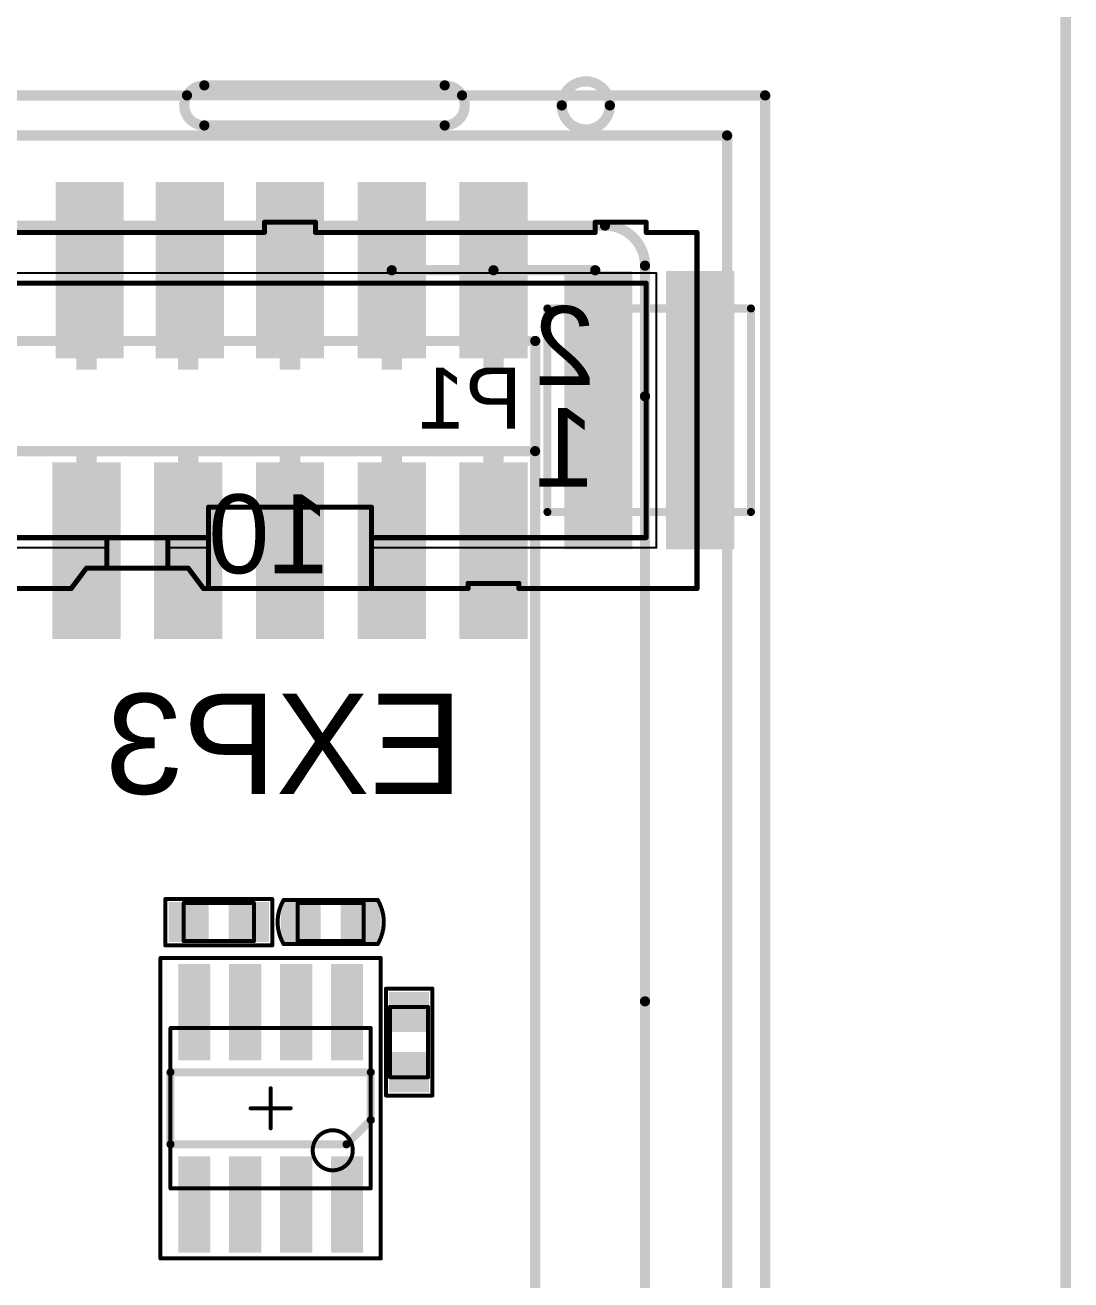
# Model space of a CAD drawing. Header units: millimetres. Extents: x 188 to 468, y 62 to 189.
# Drawn here: x 290.04 to 316.14, y 109.61 to 140.93 of the extents above; entities that cross this region are included whole.
import ezdxf

# ---------------------------------------------------------------- set-up
doc = ezdxf.new("R2010")
doc.units = ezdxf.units.MM
for name, color, linetype in [('BottomOverlay', 54, 'Continuous'), ('BottomPaste', 16, 'Continuous'), ('BottomSolder', 6, 'Continuous'), ('KeepOutLayer', 6, 'Continuous'), ('Mechanical13', 56, 'Continuous'), ('Mechanical15', 56, 'Continuous'), ('Mechanical16', 56, 'Continuous'), ('Mechanical8', 56, 'Continuous'), ('TopOverlay', 2, 'Continuous')]:
    doc.layers.add(name, color=color, linetype=linetype)
doc.styles.get("Standard").update_dxf_attribs({"font": 'arial.ttf'})

msp = doc.modelspace()

# ---------------------------------------------------------------- linework, layer by layer
at = {"layer": 'BottomOverlay'}
for points, const_width in [([(296.012, 136.012), (297.282, 136.012)], 0.127), ([(296.012, 135.758), (296.012, 136.012)], 0.127), ([(297.282, 135.758), (297.282, 136.012)], 0.127), ([(304.267, 136.012), (305.537, 136.012)], 0.127), ([(304.267, 135.758), (304.267, 136.012)], 0.127), ([(305.537, 135.758), (305.537, 136.012)], 0.127), ([(289.027, 135.758), (296.012, 135.758)], 0.127), ([(297.282, 135.758), (304.267, 135.758)], 0.127), ([(305.537, 135.758), (306.807, 135.758)], 0.127), ([(306.807, 126.868), (306.807, 135.758)], 0.127), ([(287.503, 134.742), (305.791, 134.742)], 0.0508), ([(305.791, 127.884), (305.791, 134.742)], 0.0508), ([(287.757, 134.488), (305.537, 134.488)], 0.127), ([(305.537, 128.138), (305.537, 134.488)], 0.127), ([(303.073, 133.858), (308.153, 133.858)], 0.2), ([(303.073, 128.778), (303.073, 133.858)], 0.2), ([(308.153, 128.778), (308.153, 133.858)], 0.2), ([(294.615, 128.9), (298.679, 128.9)], 0.127), ([(294.615, 128.138), (294.615, 128.9)], 0.127), ([(298.679, 128.138), (298.679, 128.9)], 0.127), ([(303.073, 128.778), (308.153, 128.778)], 0.2), ([(287.757, 128.138), (292.075, 128.138)], 0.127), ([(292.075, 127.884), (292.075, 128.138)], 0.127), ([(292.075, 128.138), (293.599, 128.138)], 0.127), ([(293.599, 127.884), (293.599, 128.138)], 0.127), ([(293.599, 128.138), (294.615, 128.138)], 0.127), ([(294.615, 127.884), (294.615, 128.138)], 0.127), ([(298.679, 128.138), (305.537, 128.138)], 0.127), ([(298.679, 127.884), (298.679, 128.138)], 0.127), ([(287.503, 127.884), (292.075, 127.884)], 0.0508), ([(292.075, 127.376), (292.075, 127.884)], 0.127), ([(293.599, 127.376), (293.599, 127.884)], 0.127), ([(293.599, 127.884), (294.615, 127.884)], 0.0508), ([(294.615, 126.868), (294.615, 127.884)], 0.127), ([(298.679, 126.868), (298.679, 127.884)], 0.127), ([(298.679, 127.884), (305.791, 127.884)], 0.0508), ([(291.186, 126.868), (291.567, 127.376)], 0.127), ([(291.567, 127.376), (292.075, 127.376)], 0.127), ([(292.075, 127.376), (293.599, 127.376)], 0.127), ([(293.599, 127.376), (294.107, 127.376)], 0.127), ([(294.107, 127.376), (294.488, 126.868)], 0.127), ([(286.487, 126.868), (291.186, 126.868)], 0.127), ([(294.488, 126.868), (294.615, 126.868)], 0.127), ([(294.615, 126.868), (298.679, 126.868)], 0.127), ([(298.679, 126.868), (301.092, 126.868)], 0.127), ([(301.092, 126.868), (301.092, 126.995)], 0.127), ([(301.092, 126.995), (302.362, 126.995)], 0.127), ([(302.362, 126.868), (302.362, 126.995)], 0.127), ([(302.362, 126.868), (306.807, 126.868)], 0.127), ([(293.536, 117.958), (293.536, 119.117)], 0.1), ([(293.536, 119.117), (295.314, 119.117)], 0.1), ([(295.319, 119.117), (296.203, 119.117)], 0.1), ([(296.203, 117.958), (296.203, 119.117)], 0.1), ([(296.488, 119.092), (298.831, 119.092)], 0.1), ([(293.536, 117.958), (296.203, 117.958)], 0.1), ([(296.488, 117.992), (298.831, 117.992)], 0.1), ([(299.043, 115.995), (299.043, 116.879)], 0.1), ([(299.043, 116.879), (300.203, 116.879)], 0.1), ([(300.203, 114.212), (300.203, 116.879)], 0.1), ([(299.043, 114.212), (299.043, 115.99)], 0.1), ([(293.664, 114.794), (298.664, 114.794)], 0.2), ([(293.664, 112.994), (293.664, 114.794)], 0.2), ([(298.664, 113.6), (298.664, 114.794)], 0.2), ([(299.043, 114.212), (300.203, 114.212)], 0.1), ([(298.058, 112.994), (298.664, 113.6)], 0.2), ([(293.664, 112.994), (298.058, 112.994)], 0.2)]:
    msp.add_lwpolyline(points, dxfattribs=dict(at, const_width=const_width))
for points, const_width in [([(295.98, 136.012, 1), (296.043, 136.012, 1)], 0.0635), ([(295.98, 136.012, 1), (296.043, 136.012, 1)], 0.0635), ([(297.25, 136.012, 1), (297.313, 136.012, 1)], 0.0635), ([(297.25, 136.012, 1), (297.313, 136.012, 1)], 0.0635), ([(304.235, 136.012, 1), (304.298, 136.012, 1)], 0.0635), ([(304.235, 136.012, 1), (304.298, 136.012, 1)], 0.0635), ([(305.505, 136.012, 1), (305.568, 136.012, 1)], 0.0635), ([(305.505, 136.012, 1), (305.568, 136.012, 1)], 0.0635), ([(295.98, 135.758, 1), (296.043, 135.758, 1)], 0.0635), ([(295.98, 135.758, 1), (296.043, 135.758, 1)], 0.0635), ([(297.25, 135.758, 1), (297.313, 135.758, 1)], 0.0635), ([(297.25, 135.758, 1), (297.313, 135.758, 1)], 0.0635), ([(304.235, 135.758, 1), (304.298, 135.758, 1)], 0.0635), ([(304.235, 135.758, 1), (304.298, 135.758, 1)], 0.0635), ([(305.505, 135.758, 1), (305.568, 135.758, 1)], 0.0635), ([(305.505, 135.758, 1), (305.568, 135.758, 1)], 0.0635), ([(306.775, 135.758, 1), (306.838, 135.758, 1)], 0.0635), ([(306.775, 135.758, 1), (306.838, 135.758, 1)], 0.0635), ([(305.778, 134.742, 1), (305.803, 134.742, 1)], 0.0254), ([(305.778, 134.742, 1), (305.803, 134.742, 1)], 0.0254), ([(305.505, 134.488, 1), (305.568, 134.488, 1)], 0.0635), ([(305.505, 134.488, 1), (305.568, 134.488, 1)], 0.0635), ([(303.023, 133.858, 1), (303.123, 133.858, 1)], 0.1), ([(303.023, 133.858, 1), (303.123, 133.858, 1)], 0.1), ([(308.103, 133.858, 1), (308.203, 133.858, 1)], 0.1), ([(308.103, 133.858, 1), (308.203, 133.858, 1)], 0.1), ([(294.583, 128.9, 1), (294.646, 128.9, 1)], 0.0635), ([(294.583, 128.9, 1), (294.646, 128.9, 1)], 0.0635), ([(298.647, 128.9, 1), (298.71, 128.9, 1)], 0.0635), ([(298.647, 128.9, 1), (298.71, 128.9, 1)], 0.0635), ([(303.023, 128.778, 1), (303.123, 128.778, 1)], 0.1), ([(303.023, 128.778, 1), (303.123, 128.778, 1)], 0.1), ([(308.103, 128.778, 1), (308.203, 128.778, 1)], 0.1), ([(308.103, 128.778, 1), (308.203, 128.778, 1)], 0.1), ([(292.043, 128.138, 1), (292.106, 128.138, 1)], 0.0635), ([(292.043, 128.138, 1), (292.106, 128.138, 1)], 0.0635), ([(292.043, 128.138, 1), (292.106, 128.138, 1)], 0.0635), ([(293.567, 128.138, 1), (293.63, 128.138, 1)], 0.0635), ([(293.567, 128.138, 1), (293.63, 128.138, 1)], 0.0635), ([(293.567, 128.138, 1), (293.63, 128.138, 1)], 0.0635), ([(294.583, 128.138, 1), (294.646, 128.138, 1)], 0.0635), ([(294.583, 128.138, 1), (294.646, 128.138, 1)], 0.0635), ([(294.583, 128.138, 1), (294.646, 128.138, 1)], 0.0635), ([(298.647, 128.138, 1), (298.71, 128.138, 1)], 0.0635), ([(298.647, 128.138, 1), (298.71, 128.138, 1)], 0.0635), ([(298.647, 128.138, 1), (298.71, 128.138, 1)], 0.0635), ([(305.505, 128.138, 1), (305.568, 128.138, 1)], 0.0635), ([(305.505, 128.138, 1), (305.568, 128.138, 1)], 0.0635), ([(292.043, 127.884, 1), (292.106, 127.884, 1)], 0.0635), ([(292.043, 127.884, 1), (292.106, 127.884, 1)], 0.0635), ([(292.062, 127.884, 1), (292.087, 127.884, 1)], 0.0254), ([(293.567, 127.884, 1), (293.63, 127.884, 1)], 0.0635), ([(293.567, 127.884, 1), (293.63, 127.884, 1)], 0.0635), ([(293.586, 127.884, 1), (293.611, 127.884, 1)], 0.0254), ([(294.583, 127.884, 1), (294.646, 127.884, 1)], 0.0635), ([(294.583, 127.884, 1), (294.646, 127.884, 1)], 0.0635), ([(294.602, 127.884, 1), (294.627, 127.884, 1)], 0.0254), ([(298.647, 127.884, 1), (298.71, 127.884, 1)], 0.0635), ([(298.647, 127.884, 1), (298.71, 127.884, 1)], 0.0635), ([(298.666, 127.884, 1), (298.691, 127.884, 1)], 0.0254), ([(305.778, 127.884, 1), (305.803, 127.884, 1)], 0.0254), ([(305.778, 127.884, 1), (305.803, 127.884, 1)], 0.0254), ([(291.535, 127.376, 1), (291.598, 127.376, 1)], 0.0635), ([(291.535, 127.376, 1), (291.598, 127.376, 1)], 0.0635), ([(292.043, 127.376, 1), (292.106, 127.376, 1)], 0.0635), ([(292.043, 127.376, 1), (292.106, 127.376, 1)], 0.0635), ([(292.043, 127.376, 1), (292.106, 127.376, 1)], 0.0635), ([(293.567, 127.376, 1), (293.63, 127.376, 1)], 0.0635), ([(293.567, 127.376, 1), (293.63, 127.376, 1)], 0.0635), ([(293.567, 127.376, 1), (293.63, 127.376, 1)], 0.0635), ([(294.075, 127.376, 1), (294.138, 127.376, 1)], 0.0635), ([(294.075, 127.376, 1), (294.138, 127.376, 1)], 0.0635), ([(291.154, 126.868, 1), (291.217, 126.868, 1)], 0.0635), ([(291.154, 126.868, 1), (291.217, 126.868, 1)], 0.0635), ([(294.456, 126.868, 1), (294.519, 126.868, 1)], 0.0635), ([(294.456, 126.868, 1), (294.519, 126.868, 1)], 0.0635), ([(294.583, 126.868, 1), (294.646, 126.868, 1)], 0.0635), ([(294.583, 126.868, 1), (294.646, 126.868, 1)], 0.0635), ([(294.583, 126.868, 1), (294.646, 126.868, 1)], 0.0635), ([(298.647, 126.868, 1), (298.71, 126.868, 1)], 0.0635), ([(298.647, 126.868, 1), (298.71, 126.868, 1)], 0.0635), ([(298.647, 126.868, 1), (298.71, 126.868, 1)], 0.0635), ([(301.06, 126.995, 1), (301.123, 126.995, 1)], 0.0635), ([(301.06, 126.995, 1), (301.123, 126.995, 1)], 0.0635), ([(301.06, 126.868, 1), (301.123, 126.868, 1)], 0.0635), ([(301.06, 126.868, 1), (301.123, 126.868, 1)], 0.0635), ([(302.33, 126.995, 1), (302.393, 126.995, 1)], 0.0635), ([(302.33, 126.995, 1), (302.393, 126.995, 1)], 0.0635), ([(302.33, 126.868, 1), (302.393, 126.868, 1)], 0.0635), ([(302.33, 126.868, 1), (302.393, 126.868, 1)], 0.0635), ([(306.775, 126.868, 1), (306.838, 126.868, 1)], 0.0635), ([(306.775, 126.868, 1), (306.838, 126.868, 1)], 0.0635), ([(293.511, 119.117, 1), (293.561, 119.117, 1)], 0.05), ([(293.511, 119.117, 1), (293.561, 119.117, 1)], 0.05), ([(295.289, 119.117, 1), (295.339, 119.117, 1)], 0.05), ([(295.294, 119.117, 1), (295.344, 119.117, 1)], 0.05), ([(296.178, 119.117, 1), (296.228, 119.117, 1)], 0.05), ([(296.178, 119.117, 1), (296.228, 119.117, 1)], 0.05), ([(296.463, 119.092, 1), (296.513, 119.092, 1)], 0.05), ([(296.463, 119.092, 1), (296.513, 119.092, 1)], 0.05), ([(298.806, 119.092, 1), (298.856, 119.092, 1)], 0.05), ([(298.813, 119.092, 1), (298.863, 119.092, 1)], 0.05), ([(293.511, 117.958, 1), (293.561, 117.958, 1)], 0.05), ([(293.511, 117.958, 1), (293.561, 117.958, 1)], 0.05), ([(296.178, 117.958, 1), (296.228, 117.958, 1)], 0.05), ([(296.178, 117.958, 1), (296.228, 117.958, 1)], 0.05), ([(296.463, 117.992, 1), (296.513, 117.992, 1)], 0.05), ([(296.463, 117.992, 1), (296.513, 117.992, 1)], 0.05), ([(298.806, 117.992, 1), (298.856, 117.992, 1)], 0.05), ([(298.813, 117.992, 1), (298.863, 117.992, 1)], 0.05), ([(299.018, 116.879, 1), (299.068, 116.879, 1)], 0.05), ([(299.018, 116.879, 1), (299.068, 116.879, 1)], 0.05), ([(300.178, 116.879, 1), (300.228, 116.879, 1)], 0.05), ([(300.178, 116.879, 1), (300.228, 116.879, 1)], 0.05), ([(299.018, 115.995, 1), (299.068, 115.995, 1)], 0.05), ([(299.018, 115.99, 1), (299.068, 115.99, 1)], 0.05), ([(293.614, 114.794, 1), (293.714, 114.794, 1)], 0.1), ([(293.614, 114.794, 1), (293.714, 114.794, 1)], 0.1), ([(298.614, 114.794, 1), (298.714, 114.794, 1)], 0.1), ([(298.614, 114.794, 1), (298.714, 114.794, 1)], 0.1), ([(299.018, 114.212, 1), (299.068, 114.212, 1)], 0.05), ([(299.018, 114.212, 1), (299.068, 114.212, 1)], 0.05), ([(300.178, 114.212, 1), (300.228, 114.212, 1)], 0.05), ([(300.178, 114.212, 1), (300.228, 114.212, 1)], 0.05), ([(298.614, 113.6, 1), (298.714, 113.6, 1)], 0.1), ([(298.614, 113.6, 1), (298.714, 113.6, 1)], 0.1), ([(293.614, 112.994, 1), (293.714, 112.994, 1)], 0.1), ([(293.614, 112.994, 1), (293.714, 112.994, 1)], 0.1), ([(298.008, 112.994, 1), (298.108, 112.994, 1)], 0.1), ([(298.008, 112.994, 1), (298.108, 112.994, 1)], 0.1)]:
    msp.add_lwpolyline(points, format="xyb", close=True, dxfattribs=dict(at, const_width=const_width))
at = {"layer": 'BottomOverlay', "const_width": 0.1}
for points in [[(296.488, 117.992, -0.272732), (296.488, 119.092)], [(298.838, 119.092, -0.272727), (298.838, 117.992)]]:
    msp.add_lwpolyline(points, format="xyb", dxfattribs=at)
at = {"layer": 'BottomPaste'}
for points in [[(290.897, 132.713), (292.397, 132.713), (290.897, 136.913), (292.397, 136.913)], [(293.397, 132.713), (294.897, 132.713), (293.397, 136.913), (294.897, 136.913)], [(295.897, 132.713), (297.397, 132.713), (295.897, 136.913), (297.397, 136.913)], [(298.437, 132.713), (299.937, 132.713), (298.437, 136.913), (299.937, 136.913)], [(300.977, 132.713), (302.477, 132.713), (300.977, 136.913), (302.477, 136.913)], [(305.093, 134.688), (303.593, 134.688), (305.093, 130.488), (303.593, 130.488)], [(307.633, 134.688), (306.133, 134.688), (307.633, 130.488), (306.133, 130.488)], [(305.093, 132.148), (303.593, 132.148), (305.093, 127.948), (303.593, 127.948)], [(307.633, 132.148), (306.133, 132.148), (307.633, 127.948), (306.133, 127.948)], [(290.817, 125.713), (292.317, 125.713), (290.817, 129.913), (292.317, 129.913)], [(293.357, 125.713), (294.857, 125.713), (293.357, 129.913), (294.857, 129.913)], [(295.897, 125.713), (297.397, 125.713), (295.897, 129.913), (297.397, 129.913)], [(298.437, 125.713), (299.937, 125.713), (298.437, 129.913), (299.937, 129.913)], [(300.977, 125.713), (302.477, 125.713), (300.977, 129.913), (302.477, 129.913)], [(294.519, 118.942), (293.719, 118.942), (294.519, 118.142), (293.719, 118.142)], [(296.019, 118.942), (295.219, 118.942), (296.019, 118.142), (295.219, 118.142)], [(296.513, 118.142), (297.313, 118.142), (296.513, 118.942), (297.313, 118.942)], [(298.013, 118.142), (298.813, 118.142), (298.013, 118.942), (298.813, 118.942)], [(293.959, 115.194), (294.559, 115.194), (293.959, 117.394), (294.559, 117.394)], [(295.229, 115.194), (295.829, 115.194), (295.229, 117.394), (295.829, 117.394)], [(296.499, 115.194), (297.099, 115.194), (296.499, 117.394), (297.099, 117.394)], [(297.769, 115.194), (298.369, 115.194), (297.769, 117.394), (298.369, 117.394)], [(299.218, 116.695), (299.218, 115.895), (300.018, 116.695), (300.018, 115.895)], [(299.218, 115.195), (299.218, 114.395), (300.018, 115.195), (300.018, 114.395)], [(293.959, 110.394), (294.559, 110.394), (293.959, 112.594), (294.559, 112.594)], [(295.229, 110.394), (295.829, 110.394), (295.229, 112.594), (295.829, 112.594)], [(296.499, 110.394), (297.099, 110.394), (296.499, 112.594), (297.099, 112.594)], [(297.769, 110.394), (298.369, 110.394), (297.769, 112.594), (298.369, 112.594)]]:
    msp.add_solid(points, dxfattribs=at)
at = {"layer": 'BottomSolder'}
for points in [[(290.795, 132.611), (292.498, 132.611), (290.795, 137.014), (292.498, 137.014)], [(293.295, 132.611), (294.998, 132.611), (293.295, 137.014), (294.998, 137.014)], [(295.795, 132.611), (297.498, 132.611), (295.795, 137.014), (297.498, 137.014)], [(298.335, 132.611), (300.038, 132.611), (298.335, 137.014), (300.038, 137.014)], [(300.875, 132.611), (302.578, 132.611), (300.875, 137.014), (302.578, 137.014)], [(305.194, 134.79), (303.491, 134.79), (305.194, 130.386), (303.491, 130.386)], [(307.734, 134.79), (306.031, 134.79), (307.734, 130.386), (306.031, 130.386)], [(305.194, 132.25), (303.491, 132.25), (305.194, 127.846), (303.491, 127.846)], [(307.734, 132.25), (306.031, 132.25), (307.734, 127.846), (306.031, 127.846)], [(290.715, 125.611), (292.418, 125.611), (290.715, 130.014), (292.418, 130.014)], [(293.255, 125.611), (294.958, 125.611), (293.255, 130.014), (294.958, 130.014)], [(295.795, 125.611), (297.498, 125.611), (295.795, 130.014), (297.498, 130.014)], [(298.335, 125.611), (300.038, 125.611), (298.335, 130.014), (300.038, 130.014)], [(300.875, 125.611), (302.578, 125.611), (300.875, 130.014), (302.578, 130.014)], [(294.619, 119.042), (293.619, 119.042), (294.619, 118.042), (293.619, 118.042)], [(296.119, 119.042), (295.119, 119.042), (296.119, 118.042), (295.119, 118.042)], [(296.413, 118.042), (297.413, 118.042), (296.413, 119.042), (297.413, 119.042)], [(297.913, 118.042), (298.913, 118.042), (297.913, 119.042), (298.913, 119.042)], [(293.857, 115.092), (294.661, 115.092), (293.857, 117.495), (294.661, 117.495)], [(295.127, 115.092), (295.931, 115.092), (295.127, 117.495), (295.931, 117.495)], [(296.397, 115.092), (297.201, 115.092), (296.397, 117.495), (297.201, 117.495)], [(297.667, 115.092), (298.471, 115.092), (297.667, 117.495), (298.471, 117.495)], [(299.118, 116.795), (299.118, 115.795), (300.118, 116.795), (300.118, 115.795)], [(299.118, 115.295), (299.118, 114.295), (300.118, 115.295), (300.118, 114.295)], [(293.857, 110.292), (294.661, 110.292), (293.857, 112.695), (294.661, 112.695)], [(295.127, 110.292), (295.931, 110.292), (295.127, 112.695), (295.931, 112.695)], [(296.397, 110.292), (297.201, 110.292), (296.397, 112.695), (297.201, 112.695)], [(297.667, 110.292), (298.471, 110.292), (297.667, 112.695), (298.471, 112.695)]]:
    msp.add_solid(points, dxfattribs=at)
at = {"layer": 'KeepOutLayer', "const_width": 0.254}
for points in [[(316.012, 66.889), (316.012, 148.768)], [(294.509, 139.427), (300.509, 139.427)], [(294.509, 138.427), (300.509, 138.427)]]:
    msp.add_lwpolyline(points, dxfattribs=at)
for points in [[(294.509, 138.427, -1), (294.509, 139.427)], [(300.509, 139.427, -1), (300.509, 138.427)]]:
    msp.add_lwpolyline(points, format="xyb", dxfattribs=at)
at = {"layer": 'KeepOutLayer'}
for points, const_width in [([(294.445, 139.427, 1), (294.572, 139.427, 1)], 0.127), ([(294.445, 139.427, 1), (294.572, 139.427, 1)], 0.127), ([(300.445, 139.427, 1), (300.572, 139.427, 1)], 0.127), ([(300.445, 139.427, 1), (300.572, 139.427, 1)], 0.127), ([(304.631, 138.927, 1), (303.431, 138.927, 1)], 0.254), ([(303.367, 138.927, 1), (303.494, 138.927, 1)], 0.127), ([(304.567, 138.927, 1), (304.694, 138.927, 1)], 0.127), ([(294.445, 138.427, 1), (294.572, 138.427, 1)], 0.127), ([(294.445, 138.427, 1), (294.572, 138.427, 1)], 0.127), ([(300.445, 138.427, 1), (300.572, 138.427, 1)], 0.127), ([(300.445, 138.427, 1), (300.572, 138.427, 1)], 0.127)]:
    msp.add_lwpolyline(points, format="xyb", close=True, dxfattribs=dict(at, const_width=const_width))
at = {"layer": 'Mechanical13', "const_width": 0.1}
for points in [[(293.993, 118.067), (293.993, 119.017)], [(293.993, 119.017), (295.746, 119.017)], [(295.746, 118.067), (295.746, 119.017)], [(296.838, 118.067), (296.838, 119.017)], [(296.838, 119.017), (298.488, 119.017)], [(298.488, 118.067), (298.488, 119.017)], [(293.993, 118.067), (295.746, 118.067)], [(296.838, 118.067), (298.488, 118.067)], [(299.143, 114.669), (299.143, 116.422)], [(299.143, 116.422), (300.093, 116.422)], [(300.093, 114.669), (300.093, 116.422)], [(293.664, 115.894), (298.664, 115.894)], [(293.664, 111.894), (293.664, 115.894)], [(298.664, 111.894), (298.664, 115.894)], [(299.143, 114.669), (300.093, 114.669)], [(293.664, 111.894), (298.664, 111.894)]]:
    msp.add_lwpolyline(points, dxfattribs=at)
at = {"layer": 'Mechanical13'}
for points, const_width in [([(293.968, 119.017, 1), (294.018, 119.017, 1)], 0.05), ([(293.968, 119.017, 1), (294.018, 119.017, 1)], 0.05), ([(295.721, 119.017, 1), (295.771, 119.017, 1)], 0.05), ([(295.721, 119.017, 1), (295.771, 119.017, 1)], 0.05), ([(296.813, 119.017, 1), (296.863, 119.017, 1)], 0.05), ([(296.813, 119.017, 1), (296.863, 119.017, 1)], 0.05), ([(298.463, 119.017, 1), (298.513, 119.017, 1)], 0.05), ([(298.463, 119.017, 1), (298.513, 119.017, 1)], 0.05), ([(293.968, 118.067, 1), (294.018, 118.067, 1)], 0.05), ([(293.968, 118.067, 1), (294.018, 118.067, 1)], 0.05), ([(295.721, 118.067, 1), (295.771, 118.067, 1)], 0.05), ([(295.721, 118.067, 1), (295.771, 118.067, 1)], 0.05), ([(296.813, 118.067, 1), (296.863, 118.067, 1)], 0.05), ([(296.813, 118.067, 1), (296.863, 118.067, 1)], 0.05), ([(298.463, 118.067, 1), (298.513, 118.067, 1)], 0.05), ([(298.463, 118.067, 1), (298.513, 118.067, 1)], 0.05), ([(299.118, 116.422, 1), (299.168, 116.422, 1)], 0.05), ([(299.118, 116.422, 1), (299.168, 116.422, 1)], 0.05), ([(300.068, 116.422, 1), (300.118, 116.422, 1)], 0.05), ([(300.068, 116.422, 1), (300.118, 116.422, 1)], 0.05), ([(293.639, 115.894, 1), (293.689, 115.894, 1)], 0.05), ([(293.639, 115.894, 1), (293.689, 115.894, 1)], 0.05), ([(298.639, 115.894, 1), (298.689, 115.894, 1)], 0.05), ([(298.639, 115.894, 1), (298.689, 115.894, 1)], 0.05), ([(299.118, 114.669, 1), (299.168, 114.669, 1)], 0.05), ([(299.118, 114.669, 1), (299.168, 114.669, 1)], 0.05), ([(300.068, 114.669, 1), (300.118, 114.669, 1)], 0.05), ([(300.068, 114.669, 1), (300.118, 114.669, 1)], 0.05), ([(298.214, 112.844, 1), (297.214, 112.844, 1)], 0.1), ([(297.189, 112.844, 1), (297.239, 112.844, 1)], 0.05), ([(298.189, 112.844, 1), (298.239, 112.844, 1)], 0.05), ([(293.639, 111.894, 1), (293.689, 111.894, 1)], 0.05), ([(293.639, 111.894, 1), (293.689, 111.894, 1)], 0.05), ([(298.639, 111.894, 1), (298.689, 111.894, 1)], 0.05), ([(298.639, 111.894, 1), (298.689, 111.894, 1)], 0.05)]:
    msp.add_lwpolyline(points, format="xyb", close=True, dxfattribs=dict(at, const_width=const_width))
at = {"layer": 'Mechanical15'}
for points, const_width in [([(316.006, 78.678), (316.006, 148.678)], 0.254), ([(230.506, 139.178), (308.506, 139.178)], 0.254), ([(308.506, 88.178), (308.506, 139.178)], 0.254), ([(236.246, 130.298), (302.766, 130.298)], 0.254), ([(302.766, 97.058), (302.766, 130.298)], 0.254), ([(293.414, 117.644), (298.914, 117.644)], 0.1), ([(293.414, 110.144), (293.414, 117.644)], 0.1), ([(298.914, 110.144), (298.914, 117.644)], 0.1), ([(296.164, 113.394), (296.164, 114.394)], 0.1), ([(295.664, 113.894), (296.664, 113.894)], 0.1), ([(293.414, 110.144), (298.914, 110.144)], 0.1)]:
    msp.add_lwpolyline(points, dxfattribs=dict(at, const_width=const_width))
for points, const_width in [([(308.442, 139.178, 1), (308.569, 139.178, 1)], 0.127), ([(308.442, 139.178, 1), (308.569, 139.178, 1)], 0.127), ([(302.702, 130.298, 1), (302.829, 130.298, 1)], 0.127), ([(302.702, 130.298, 1), (302.829, 130.298, 1)], 0.127), ([(293.389, 117.644, 1), (293.439, 117.644, 1)], 0.05), ([(293.389, 117.644, 1), (293.439, 117.644, 1)], 0.05), ([(298.889, 117.644, 1), (298.939, 117.644, 1)], 0.05), ([(298.889, 117.644, 1), (298.939, 117.644, 1)], 0.05), ([(296.139, 114.394, 1), (296.189, 114.394, 1)], 0.05), ([(295.639, 113.894, 1), (295.689, 113.894, 1)], 0.05), ([(296.639, 113.894, 1), (296.689, 113.894, 1)], 0.05), ([(296.139, 113.394, 1), (296.189, 113.394, 1)], 0.05), ([(293.389, 110.144, 1), (293.439, 110.144, 1)], 0.05), ([(293.389, 110.144, 1), (293.439, 110.144, 1)], 0.05), ([(298.889, 110.144, 1), (298.939, 110.144, 1)], 0.05), ([(298.889, 110.144, 1), (298.939, 110.144, 1)], 0.05)]:
    msp.add_lwpolyline(points, format="xyb", close=True, dxfattribs=dict(at, const_width=const_width))
at = {"layer": 'Mechanical16'}
for points in [[(291.821, 132.837), (291.313, 132.837), (291.821, 132.329), (291.313, 132.329)], [(294.361, 132.837), (293.853, 132.837), (294.361, 132.329), (293.853, 132.329)], [(296.901, 132.837), (296.393, 132.837), (296.901, 132.329), (296.393, 132.329)], [(299.441, 132.837), (298.933, 132.837), (299.441, 132.329), (298.933, 132.329)], [(301.981, 132.837), (301.473, 132.837), (301.981, 132.329), (301.473, 132.329)], [(291.821, 130.297), (291.313, 130.297), (291.821, 129.789), (291.313, 129.789)], [(294.361, 130.297), (293.853, 130.297), (294.361, 129.789), (293.853, 129.789)], [(296.901, 130.297), (296.393, 130.297), (296.901, 129.789), (296.393, 129.789)], [(299.441, 130.297), (298.933, 130.297), (299.441, 129.789), (298.933, 129.789)], [(301.981, 130.297), (301.473, 130.297), (301.981, 129.789), (301.473, 129.789)]]:
    msp.add_solid(points, dxfattribs=at)
at = {"layer": 'Mechanical8', "const_width": 0.254}
for points in [[(299.187, 134.813), (301.727, 134.813)], [(301.727, 134.813), (304.267, 134.813)]]:
    msp.add_lwpolyline(points, dxfattribs=at)
at = {"layer": 'Mechanical8', "const_width": 0.127}
for points in [[(299.123, 134.813, 1), (299.25, 134.813, 1)], [(301.663, 134.813, 1), (301.79, 134.813, 1)], [(301.663, 134.813, 1), (301.79, 134.813, 1)], [(304.203, 134.813, 1), (304.33, 134.813, 1)]]:
    msp.add_lwpolyline(points, format="xyb", close=True, dxfattribs=at)
at = {"layer": 'TopOverlay', "const_width": 0.254}
for points in [[(244.942, 139.177), (294.076, 139.177)], [(300.942, 139.177), (308.509, 139.177)], [(308.509, 88.177), (308.509, 139.177)], [(231.459, 138.177), (307.559, 138.177)], [(307.559, 89.177), (307.559, 138.177)], [(234.509, 135.927), (304.509, 135.927)], [(305.509, 97.927), (305.509, 134.927)], [(236.249, 133.047), (302.769, 133.047)], [(302.769, 99.807), (302.769, 133.047)], [(305.509, 116.562), (305.509, 131.666)]]:
    msp.add_lwpolyline(points, dxfattribs=at)
at = {"layer": 'TopOverlay', "const_width": 0.127}
for points in [[(294.012, 139.177, 1), (294.139, 139.177, 1)], [(300.878, 139.177, 1), (301.005, 139.177, 1)], [(308.445, 139.177, 1), (308.572, 139.177, 1)], [(308.445, 139.177, 1), (308.572, 139.177, 1)], [(307.495, 138.177, 1), (307.622, 138.177, 1)], [(307.495, 138.177, 1), (307.622, 138.177, 1)], [(304.445, 135.927, 1), (304.572, 135.927, 1)], [(304.445, 135.927, 1), (304.572, 135.927, 1)], [(305.445, 134.927, 1), (305.572, 134.927, 1)], [(305.445, 134.927, 1), (305.572, 134.927, 1)], [(302.705, 133.047, 1), (302.832, 133.047, 1)], [(302.705, 133.047, 1), (302.832, 133.047, 1)], [(305.445, 131.666, 1), (305.572, 131.666, 1)], [(305.445, 116.562, 1), (305.572, 116.562, 1)]]:
    msp.add_lwpolyline(points, format="xyb", close=True, dxfattribs=at)
at = {"layer": 'TopOverlay', "const_width": 0.254}
msp.add_lwpolyline([(304.509, 135.927, -0.414214), (305.509, 134.927)], format="xyb", dxfattribs=at)

# ---------------------------------------------------------------- texts
at = {"layer": 'BottomOverlay', "text_generation_flag": 2}
for s, height, p in [('2', 1.968, (304.267, 131.948)), ('1', 1.968, (304.267, 129.408)), ('10', 1.9685, (297.663, 127.249))]:
    msp.add_text(s, height=height, rotation=360, dxfattribs=at).set_placement(p)
for s, height, p in [('P1', 1.524, (302.438, 130.861)), ('EXP3', 2.5, (300.965, 121.742))]:
    msp.add_text(s, height=height, dxfattribs=at).set_placement(p)

doc.saveas('drawing.dxf')
